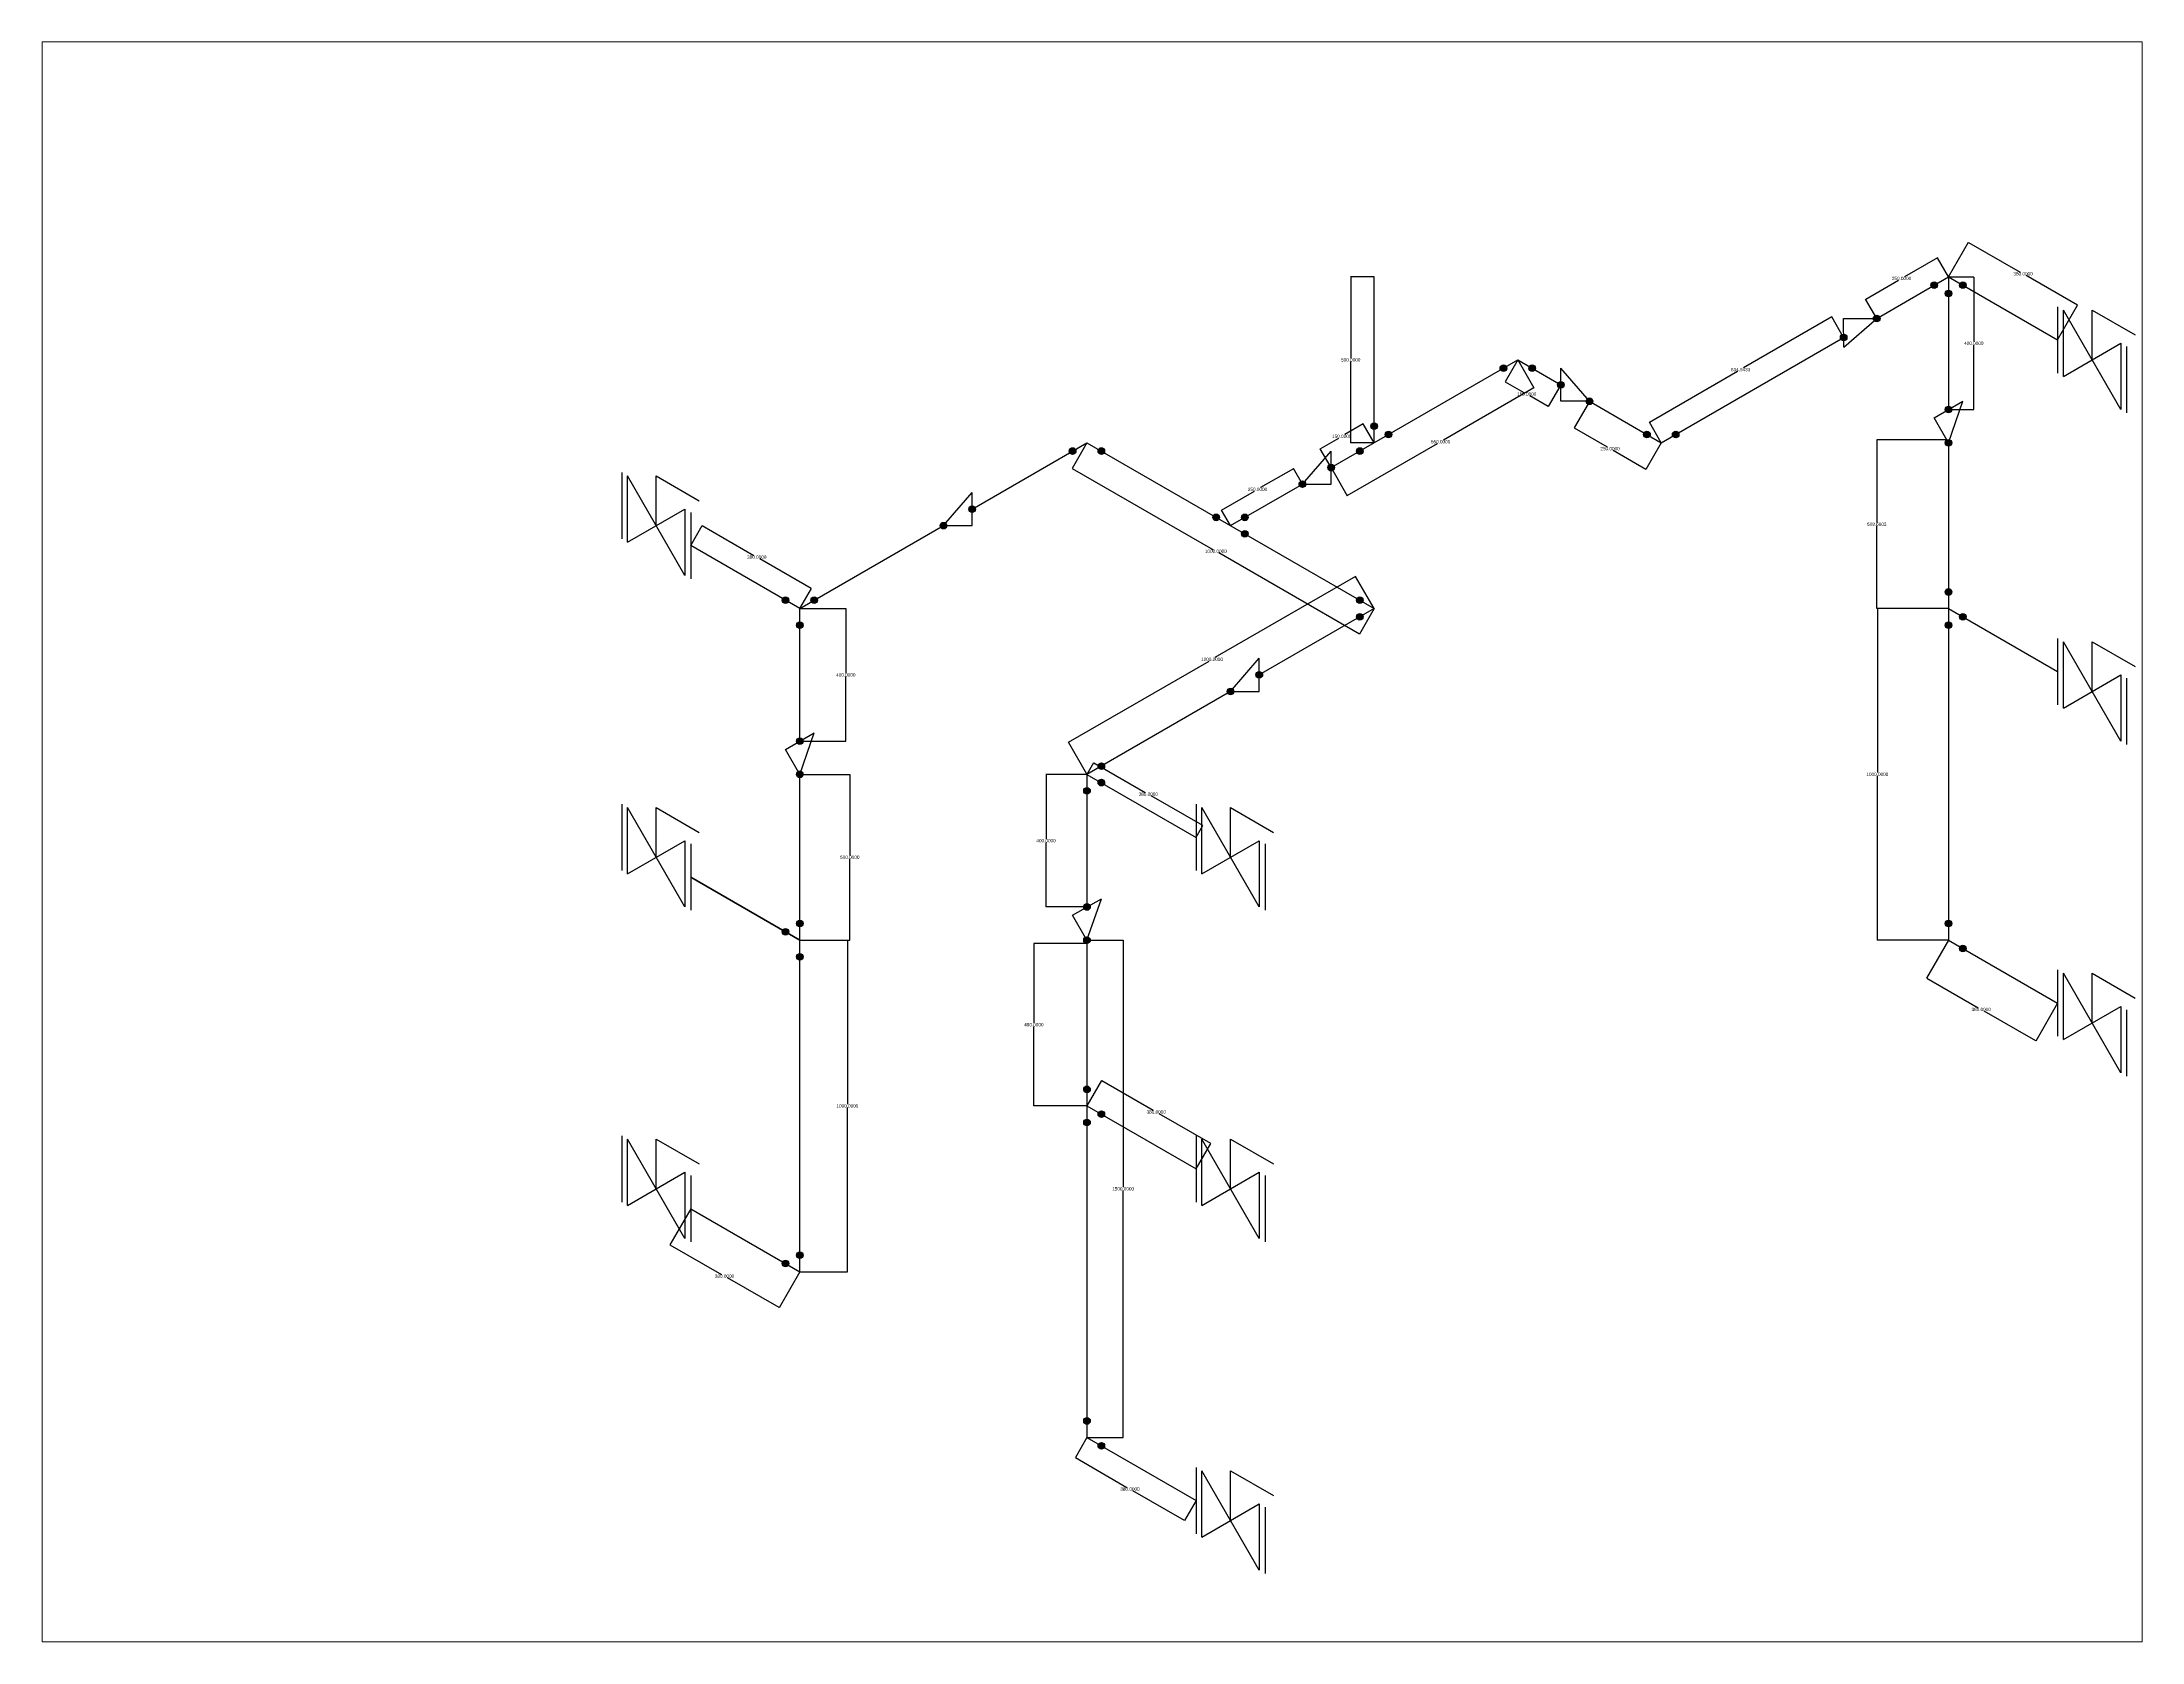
# Paper-space layout 'Layout1' of a CAD drawing. Header units: millimetres. Extents: x 1.05 to 9.45, y 0.8 to 7.2.
# The model-space entities are those that its viewports show. They can reach past a viewport. Long polylines and large blocks are cut down to what shows.
import ezdxf

# ---------------------------------------------------------------- set-up
doc = ezdxf.new("R2010")
doc.units = ezdxf.units.MM
doc.header["$MEASUREMENT"] = 0
doc.styles.get("Standard").update_dxf_attribs({"font": 'arial.ttf'})
doc.dimstyles.get("Standard").update_dxf_attribs({"dimtxt": 10, "dimasz": 0.18, "dimexe": 0.18, "dimexo": 0.0625, "dimgap": 0.09, "dimtad": 0, "dimtih": 1, "dimtoh": 1, "dimdec": 4, "dimzin": 0, "dimdsep": 46, "dimtxsty": 'Standard', "dimcen": 0.09, "dimadec": 0, "dimazin": 0, "dimtfac": 1, "dimtdec": 4, "dimtofl": 0, "dimtmove": 0, "dimatfit": 3, "dimfxl": 1, "dimtolj": 1, "dimtzin": 0, "dimarcsym": 0})

# ---------------------------------------------------------------- blocks, each defined once
blk = doc.blocks.new('*D1')
at = {"color": 0, "lineweight": -2, "transparency": 16777216}
for p, q in [((4330.1, 499.9), (4264.2, 385.8)), ((4264.4, 385.8), (4419.8, 296.1)), ((4593.2, 196), (4437.8, 285.7)), ((4659.2, 309.9), (4593.3, 195.8))]:
    blk.add_line(p, q, dxfattribs=at)
at = {"color": 0, "transparency": 16777216}
for points in [[(4264.4, 385.8), (4264.4, 385.8), (4264.3, 385.9)], [(4593.2, 196), (4593.2, 196), (4593.3, 195.9)]]:
    blk.add_solid(points, dxfattribs=at)
at = {"layer": 'Defpoints', "color": 0, "transparency": 16777216}
for p in [(4330.1, 500), (4264.3, 385.9), (4659.2, 310)]:
    blk.add_point(p, dxfattribs=at)
at = {"color": 0, "transparency": 16777216, "insert": (4428.8, 290.9), "char_height": 10, "attachment_point": 5}
blk.add_mtext('\\A1;380.0000', dxfattribs=at)
blk = doc.blocks.new('*D2')
at = {"color": 0, "lineweight": -2, "transparency": 16777216}
for p, q in [((4330.1, 1500), (4115.4, 1500)), ((4115.6, 1499.8), (4115.6, 1005.2)), ((4115.6, 500.2), (4115.6, 994.8)), ((4330.1, 500), (4115.4, 500))]:
    blk.add_line(p, q, dxfattribs=at)
at = {"color": 0, "transparency": 16777216}
for points in [[(4115.6, 1499.8), (4115.6, 1499.8), (4115.6, 1500)], [(4115.6, 500.2), (4115.6, 500.2), (4115.6, 500)]]:
    blk.add_solid(points, dxfattribs=at)
at = {"layer": 'Defpoints', "color": 0, "transparency": 16777216}
for p in [(4115.6, 1500), (4330.1, 1500), (4330.1, 500)]:
    blk.add_point(p, dxfattribs=at)
at = {"color": 0, "transparency": 16777216, "insert": (4115.6, 1000), "char_height": 10, "attachment_point": 5}
blk.add_mtext('\\A1;1000.0000', dxfattribs=at)
blk = doc.blocks.new('*D3')
at = {"color": 0, "lineweight": -2, "transparency": 16777216}
for p, q in [((4325.1, 2008.7), (4113.7, 2008.7)), ((4113.9, 2008.5), (4113.9, 1759.5)), ((4113.9, 1500.2), (4113.9, 1749.1)), ((4330.1, 1500), (4113.7, 1500))]:
    blk.add_line(p, q, dxfattribs=at)
at = {"color": 0, "transparency": 16777216}
for points in [[(4113.9, 2008.5), (4113.9, 2008.5), (4113.9, 2008.7)], [(4113.9, 1500.2), (4113.9, 1500.2), (4113.9, 1500)]]:
    blk.add_solid(points, dxfattribs=at)
at = {"layer": 'Defpoints', "color": 0, "transparency": 16777216}
for p in [(4113.9, 2008.7), (4325.1, 2008.7), (4330.1, 1500)]:
    blk.add_point(p, dxfattribs=at)
at = {"color": 0, "transparency": 16777216, "insert": (4113.9, 1754.3), "char_height": 10, "attachment_point": 5}
blk.add_mtext('\\A1;508.6603', dxfattribs=at)
blk = doc.blocks.new('*D4')
at = {"color": 0, "lineweight": -2, "transparency": 16777216}
for p, q in [((4330.2, 2500), (4406.6, 2500)), ((4406.4, 2499.8), (4406.4, 2305.2)), ((4406.4, 2100.2), (4406.4, 2294.8)), ((4330.2, 2100), (4406.6, 2100))]:
    blk.add_line(p, q, dxfattribs=at)
at = {"color": 0, "transparency": 16777216}
for points in [[(4406.4, 2499.8), (4406.4, 2499.8), (4406.4, 2500)], [(4406.4, 2100.2), (4406.4, 2100.2), (4406.4, 2100)]]:
    blk.add_solid(points, dxfattribs=at)
at = {"layer": 'Defpoints', "color": 0, "transparency": 16777216}
for p in [(4330.1, 2500), (4406.4, 2500), (4330.1, 2100)]:
    blk.add_point(p, dxfattribs=at)
at = {"color": 0, "transparency": 16777216, "insert": (4406.4, 2300), "char_height": 10, "attachment_point": 5}
blk.add_mtext('\\A1;400.0000', dxfattribs=at)
blk = doc.blocks.new('*D5')
at = {"color": 0, "lineweight": -2, "transparency": 16777216}
for p, q in [((4330.2, 2500.1), (4390.5, 2604.6)), ((4390.6, 2604.4), (4546, 2514.7)), ((4719.4, 2414.6), (4564, 2504.3)), ((4659.2, 2310.1), (4719.6, 2414.6))]:
    blk.add_line(p, q, dxfattribs=at)
at = {"color": 0, "transparency": 16777216}
for points in [[(4390.6, 2604.4), (4390.6, 2604.3), (4390.4, 2604.5)], [(4719.4, 2414.6), (4719.4, 2414.5), (4719.5, 2414.5)]]:
    blk.add_solid(points, dxfattribs=at)
at = {"layer": 'Defpoints', "color": 0, "transparency": 16777216}
for p in [(4330.1, 2500), (4719.5, 2414.5), (4659.2, 2310)]:
    blk.add_point(p, dxfattribs=at)
at = {"color": 0, "transparency": 16777216, "insert": (4555, 2509.5), "char_height": 10, "attachment_point": 5}
blk.add_mtext('\\A1;380.0000', dxfattribs=at)
blk = doc.blocks.new('*D6')
at = {"color": 0, "lineweight": -2, "transparency": 16777216}
for p, q in [((4296.5, 2557.8), (4197.5, 2500.6)), ((4330.1, 2500.1), (4296.6, 2558)), ((4080.4, 2433), (4179.5, 2490.2)), ((4113.6, 2375.1), (4080.1, 2433))]:
    blk.add_line(p, q, dxfattribs=at)
at = {"color": 0, "transparency": 16777216}
for points in [[(4296.5, 2557.8), (4296.6, 2557.8), (4296.7, 2557.9)], [(4080.3, 2433), (4080.4, 2433), (4080.2, 2432.9)]]:
    blk.add_solid(points, dxfattribs=at)
at = {"layer": 'Defpoints', "color": 0, "transparency": 16777216}
for p in [(4296.7, 2557.9), (4330.1, 2500), (4113.6, 2375)]:
    blk.add_point(p, dxfattribs=at)
at = {"color": 0, "transparency": 16777216, "insert": (4188.5, 2495.4), "char_height": 10, "attachment_point": 5}
blk.add_mtext('\\A1;250.0000', dxfattribs=at)
blk = doc.blocks.new('*D7')
at = {"color": 0, "lineweight": -2, "transparency": 16777216}
for p, q in [((3978.1, 2379.3), (3712.3, 2225.8)), ((4013.9, 2317.5), (3978.2, 2379.5)), ((3428.5, 2062), (3694.3, 2215.4)), ((3464.1, 2000.1), (3428.3, 2062.1))]:
    blk.add_line(p, q, dxfattribs=at)
at = {"color": 0, "transparency": 16777216}
for points in [[(3978.1, 2379.3), (3978.1, 2379.3), (3978.2, 2379.4)], [(3428.5, 2062), (3428.5, 2062), (3428.4, 2061.9)]]:
    blk.add_solid(points, dxfattribs=at)
at = {"layer": 'Defpoints', "color": 0, "transparency": 16777216}
for p in [(3978.2, 2379.4), (4014, 2317.5), (3464.1, 2000)]:
    blk.add_point(p, dxfattribs=at)
at = {"color": 0, "transparency": 16777216, "insert": (3703.3, 2220.6), "char_height": 10, "attachment_point": 5}
blk.add_mtext('\\A1;634.9433', dxfattribs=at)
blk = doc.blocks.new('*D8')
at = {"color": 0, "lineweight": -2, "transparency": 16777216}
for p, q in [((3247.6, 2124.9), (3201.1, 2044.5)), ((3201.4, 2044.6), (3300.5, 1987.3)), ((3417.6, 1919.7), (3318.5, 1977)), ((3464.1, 1999.9), (3417.6, 1919.5))]:
    blk.add_line(p, q, dxfattribs=at)
at = {"color": 0, "transparency": 16777216}
for points in [[(3201.4, 2044.6), (3201.3, 2044.5), (3201.2, 2044.6)], [(3417.6, 1919.8), (3417.5, 1919.7), (3417.7, 1919.6)]]:
    blk.add_solid(points, dxfattribs=at)
at = {"layer": 'Defpoints', "color": 0, "transparency": 16777216}
for p in [(3247.6, 2125), (3464.1, 2000), (3417.7, 1919.6)]:
    blk.add_point(p, dxfattribs=at)
at = {"color": 0, "transparency": 16777216, "insert": (3309.5, 1982.1), "char_height": 10, "attachment_point": 5}
blk.add_mtext('\\A1;250.0000', dxfattribs=at)
blk = doc.blocks.new('*D9')
at = {"color": 0, "lineweight": -2, "transparency": 16777216}
for p, q in [((3031.1, 2249.9), (2993.1, 2184.2)), ((2993.3, 2184.2), (3049.1, 2152)), ((3161, 2174.9), (3123, 2109.2)), ((3122.9, 2109.4), (3067.1, 2141.6))]:
    blk.add_line(p, q, dxfattribs=at)
at = {"color": 0, "transparency": 16777216}
for points in [[(2993.3, 2184.3), (2993.3, 2184.2), (2993.2, 2184.3)], [(3122.9, 2109.4), (3122.9, 2109.4), (3123.1, 2109.3)]]:
    blk.add_solid(points, dxfattribs=at)
at = {"layer": 'Defpoints', "color": 0, "transparency": 16777216}
for p in [(3031.1, 2250), (3161, 2175), (3123.1, 2109.3)]:
    blk.add_point(p, dxfattribs=at)
at = {"color": 0, "transparency": 16777216, "insert": (3058.1, 2146.8), "char_height": 10, "attachment_point": 5}
blk.add_mtext('\\A1;150.0000', dxfattribs=at)
blk = doc.blocks.new('*D10')
at = {"color": 0, "lineweight": -2, "transparency": 16777216}
for p, q in [((3031.1, 2249.9), (3079.9, 2165.4)), ((3079.7, 2165.5), (2807.4, 2008.2)), ((2517.1, 1840.6), (2789.4, 1997.8)), ((2468.2, 1924.9), (2517, 1840.4))]:
    blk.add_line(p, q, dxfattribs=at)
at = {"color": 0, "transparency": 16777216}
for points in [[(3079.7, 2165.5), (3079.7, 2165.4), (3079.8, 2165.5)], [(2517.1, 1840.7), (2517.1, 1840.6), (2516.9, 1840.5)]]:
    blk.add_solid(points, dxfattribs=at)
at = {"layer": 'Defpoints', "color": 0, "transparency": 16777216}
for p in [(3031.1, 2250), (3079.8, 2165.5), (2468.2, 1925)]:
    blk.add_point(p, dxfattribs=at)
at = {"color": 0, "transparency": 16777216, "insert": (2798.4, 2003), "char_height": 10, "attachment_point": 5}
blk.add_mtext('\\A1;650.0000', dxfattribs=at)
blk = doc.blocks.new('*D11')
at = {"color": 0, "lineweight": -2, "transparency": 16777216}
for p, q in [((2598, 2500), (2527.2, 2500)), ((2527.4, 2499.8), (2527.4, 2255.2)), ((2527.4, 2000.2), (2527.4, 2244.8)), ((2598, 2000), (2527.2, 2000))]:
    blk.add_line(p, q, dxfattribs=at)
at = {"color": 0, "transparency": 16777216}
for points in [[(2527.4, 2499.8), (2527.4, 2499.8), (2527.4, 2500)], [(2527.4, 2000.2), (2527.4, 2000.2), (2527.4, 2000)]]:
    blk.add_solid(points, dxfattribs=at)
at = {"layer": 'Defpoints', "color": 0, "transparency": 16777216}
for p in [(2527.4, 2500), (2598.1, 2500), (2598.1, 2000)]:
    blk.add_point(p, dxfattribs=at)
at = {"color": 0, "transparency": 16777216, "insert": (2527.4, 2250), "char_height": 10, "attachment_point": 5}
blk.add_mtext('\\A1;500.0000', dxfattribs=at)
blk = doc.blocks.new('*D12')
at = {"color": 0, "lineweight": -2, "transparency": 16777216}
for p, q in [((2565.1, 2056.8), (2509.3, 2024.6)), ((2598, 2000.1), (2565.1, 2057.1)), ((2468.1, 1925.1), (2435.2, 1982.1)), ((2435.5, 1982), (2491.3, 2014.2))]:
    blk.add_line(p, q, dxfattribs=at)
at = {"color": 0, "transparency": 16777216}
for points in [[(2565.1, 2056.8), (2565.1, 2056.8), (2565.2, 2056.9)], [(2435.5, 1982), (2435.5, 1982), (2435.3, 1981.9)]]:
    blk.add_solid(points, dxfattribs=at)
at = {"layer": 'Defpoints', "color": 0, "transparency": 16777216}
for p in [(2435.3, 1981.9), (2598.1, 2000), (2468.2, 1925)]:
    blk.add_point(p, dxfattribs=at)
at = {"color": 0, "transparency": 16777216, "insert": (2500.3, 2019.4), "char_height": 10, "attachment_point": 5}
blk.add_mtext('\\A1;150.0000', dxfattribs=at)
blk = doc.blocks.new('*D13')
at = {"color": 0, "lineweight": -2, "transparency": 16777216}
for p, q in [((2354.4, 1921.8), (2255.3, 1864.6)), ((2381.5, 1875.1), (2354.4, 1922)), ((2138.2, 1797), (2237.3, 1854.2)), ((2165, 1750.1), (2137.9, 1797))]:
    blk.add_line(p, q, dxfattribs=at)
at = {"color": 0, "transparency": 16777216}
for points in [[(2354.3, 1921.8), (2354.4, 1921.8), (2354.5, 1921.9)], [(2138.1, 1797), (2138.2, 1796.9), (2138, 1796.9)]]:
    blk.add_solid(points, dxfattribs=at)
at = {"layer": 'Defpoints', "color": 0, "transparency": 16777216}
for p in [(2354.5, 1921.9), (2381.6, 1875), (2165.1, 1750)]:
    blk.add_point(p, dxfattribs=at)
at = {"color": 0, "transparency": 16777216, "insert": (2246.3, 1859.4), "char_height": 10, "attachment_point": 5}
blk.add_mtext('\\A1;250.0000', dxfattribs=at)
blk = doc.blocks.new('*D14')
at = {"color": 0, "lineweight": -2, "transparency": 16777216}
for p, q in [((1732, 1999.9), (1687.4, 1922.7)), ((1687.7, 1922.7), (2111.5, 1678)), ((2553.4, 1422.9), (2129.5, 1667.6)), ((2598, 1499.9), (2553.4, 1422.7))]:
    blk.add_line(p, q, dxfattribs=at)
at = {"color": 0, "transparency": 16777216}
for points in [[(1687.7, 1922.8), (1687.6, 1922.7), (1687.5, 1922.8)], [(2553.4, 1422.9), (2553.4, 1422.9), (2553.5, 1422.8)]]:
    blk.add_solid(points, dxfattribs=at)
at = {"layer": 'Defpoints', "color": 0, "transparency": 16777216}
for p in [(1732.1, 2000), (1687.5, 1922.8), (2598.1, 1500)]:
    blk.add_point(p, dxfattribs=at)
at = {"color": 0, "transparency": 16777216, "insert": (2120.5, 1672.8), "char_height": 10, "attachment_point": 5}
blk.add_mtext('\\A1;1000.0000', dxfattribs=at)
blk = doc.blocks.new('*D15')
at = {"color": 0, "lineweight": -2, "transparency": 16777216}
for p, q in [((2542, 1596.8), (2118.1, 1352.1)), ((2598, 1500.1), (2542, 1597.1)), ((1676.2, 1097), (2100.1, 1341.7)), ((1732, 1000.1), (1676, 1097.1))]:
    blk.add_line(p, q, dxfattribs=at)
at = {"color": 0, "transparency": 16777216}
for points in [[(2541.9, 1596.9), (2542, 1596.8), (2542.1, 1596.9)], [(1676.2, 1097), (1676.3, 1097), (1676.1, 1096.9)]]:
    blk.add_solid(points, dxfattribs=at)
at = {"layer": 'Defpoints', "color": 0, "transparency": 16777216}
for p in [(2598.1, 1500), (1676.1, 1096.9), (1732.1, 1000)]:
    blk.add_point(p, dxfattribs=at)
at = {"color": 0, "transparency": 16777216, "insert": (2109.1, 1346.9), "char_height": 10, "attachment_point": 5}
blk.add_mtext('\\A1;1000.0000', dxfattribs=at)
blk = doc.blocks.new('*D16')
at = {"color": 0, "lineweight": -2, "transparency": 16777216}
for p, q in [((1732.1, 1000.1), (1752.5, 1035.4)), ((1752.6, 1035.2), (1907.9, 945.4)), ((2081.3, 845.3), (1926, 935)), ((2061.2, 810.1), (2081.6, 845.4))]:
    blk.add_line(p, q, dxfattribs=at)
at = {"color": 0, "transparency": 16777216}
for points in [[(1752.6, 1035.2), (1752.5, 1035.1), (1752.4, 1035.2)], [(2081.4, 845.4), (2081.3, 845.3), (2081.5, 845.2)]]:
    blk.add_solid(points, dxfattribs=at)
at = {"layer": 'Defpoints', "color": 0, "transparency": 16777216}
for p in [(1732.1, 1000), (2081.5, 845.2), (2061.1, 810)]:
    blk.add_point(p, dxfattribs=at)
at = {"color": 0, "transparency": 16777216, "insert": (1916.9, 940.2), "char_height": 10, "attachment_point": 5}
blk.add_mtext('\\A1;380.0000', dxfattribs=at)
blk = doc.blocks.new('*D17')
at = {"color": 0, "lineweight": -2, "transparency": 16777216}
for p, q in [((1732, 1000), (1608.4, 1000)), ((1608.6, 999.8), (1608.6, 805.2)), ((1608.6, 600.2), (1608.6, 794.8)), ((1732, 600), (1608.4, 600))]:
    blk.add_line(p, q, dxfattribs=at)
at = {"color": 0, "transparency": 16777216}
for points in [[(1608.6, 999.8), (1608.6, 999.8), (1608.6, 1000)], [(1608.6, 600.2), (1608.6, 600.2), (1608.6, 600)]]:
    blk.add_solid(points, dxfattribs=at)
at = {"layer": 'Defpoints', "color": 0, "transparency": 16777216}
for p in [(1732.1, 1000), (1608.6, 600), (1732.1, 600)]:
    blk.add_point(p, dxfattribs=at)
at = {"color": 0, "transparency": 16777216, "insert": (1608.6, 800), "char_height": 10, "attachment_point": 5}
blk.add_mtext('\\A1;400.0000', dxfattribs=at)
blk = doc.blocks.new('*D18')
at = {"color": 0, "lineweight": -2, "transparency": 16777216}
for p, q in [((1732, 490), (1571.6, 490)), ((1571.8, 489.8), (1571.8, 250.2)), ((1571.8, 0.2), (1571.8, 239.8)), ((1732, 0), (1571.6, 0))]:
    blk.add_line(p, q, dxfattribs=at)
at = {"color": 0, "transparency": 16777216}
for points in [[(1571.7, 489.8), (1571.8, 489.8), (1571.8, 490)], [(1571.7, 0.2), (1571.8, 0.2), (1571.8, 0)]]:
    blk.add_solid(points, dxfattribs=at)
at = {"layer": 'Defpoints', "color": 0, "transparency": 16777216}
for p in [(1732.1, 490), (1732.1, 0), (1571.8, 0)]:
    blk.add_point(p, dxfattribs=at)
at = {"color": 0, "transparency": 16777216, "insert": (1571.8, 245), "char_height": 10, "attachment_point": 5}
blk.add_mtext('\\A1;490.0000', dxfattribs=at)
blk = doc.blocks.new('*D19')
at = {"color": 0, "lineweight": -2, "transparency": 16777216}
for p, q in [((1732.1, 0.1), (1776.5, 77)), ((1776.5, 76.7), (1931.9, -13)), ((2105.3, -113.1), (1949.9, -23.4)), ((2061.2, -189.9), (2105.6, -113))]:
    blk.add_line(p, q, dxfattribs=at)
at = {"color": 0, "transparency": 16777216}
for points in [[(1776.6, 76.7), (1776.5, 76.7), (1776.4, 76.8)], [(2105.3, -113.1), (2105.3, -113.1), (2105.5, -113.2)]]:
    blk.add_solid(points, dxfattribs=at)
at = {"layer": 'Defpoints', "color": 0, "transparency": 16777216}
for p in [(1732.1, 0), (2105.5, -113.2), (2061.1, -190)]:
    blk.add_point(p, dxfattribs=at)
at = {"color": 0, "transparency": 16777216, "insert": (1940.9, -18.2), "char_height": 10, "attachment_point": 5}
blk.add_mtext('\\A1;380.0000', dxfattribs=at)
blk = doc.blocks.new('*D20')
at = {"color": 0, "lineweight": -2, "transparency": 16777216}
for p, q in [((1732.1, 500), (1841.2, 500)), ((1841, 499.8), (1841, -244.8)), ((1841, -999.8), (1841, -255.2)), ((1732.1, -1000), (1841.2, -1000))]:
    blk.add_line(p, q, dxfattribs=at)
at = {"color": 0, "transparency": 16777216}
for points in [[(1840.9, 499.8), (1841, 499.8), (1841, 500)], [(1840.9, -999.8), (1841, -999.8), (1841, -1000)]]:
    blk.add_solid(points, dxfattribs=at)
at = {"layer": 'Defpoints', "color": 0, "transparency": 16777216}
for p in [(1732.1, 500), (1732.1, -1000), (1841, -1000)]:
    blk.add_point(p, dxfattribs=at)
at = {"color": 0, "transparency": 16777216, "insert": (1841, -250), "char_height": 10, "attachment_point": 5}
blk.add_mtext('\\A1;1500.0000', dxfattribs=at)
blk = doc.blocks.new('*D21')
at = {"color": 0, "lineweight": -2, "transparency": 16777216}
for p, q in [((1732, -1000.1), (1697.1, -1060.5)), ((1697.3, -1060.5), (1852.7, -1150.2)), ((2026.1, -1250.3), (1870.7, -1160.6)), ((2061.1, -1190.1), (2026.2, -1250.5))]:
    blk.add_line(p, q, dxfattribs=at)
at = {"color": 0, "transparency": 16777216}
for points in [[(1697.4, -1060.4), (1697.3, -1060.5), (1697.2, -1060.4)], [(2026.1, -1250.3), (2026.1, -1250.3), (2026.3, -1250.4)]]:
    blk.add_solid(points, dxfattribs=at)
at = {"layer": 'Defpoints', "color": 0, "transparency": 16777216}
for p in [(1732.1, -1000), (2061.1, -1190), (2026.3, -1250.4)]:
    blk.add_point(p, dxfattribs=at)
at = {"color": 0, "transparency": 16777216, "insert": (1861.7, -1155.4), "char_height": 10, "attachment_point": 5}
blk.add_mtext('\\A1;380.0000', dxfattribs=at)
blk = doc.blocks.new('*D22')
at = {"color": 0, "lineweight": -2, "transparency": 16777216}
for p, q in [((536.9, -310.1), (474.3, -418.5)), ((474.5, -418.5), (629.9, -508.2)), ((866, -500.1), (803.4, -608.5)), ((803.3, -608.3), (647.9, -518.6))]:
    blk.add_line(p, q, dxfattribs=at)
at = {"color": 0, "transparency": 16777216}
for points in [[(474.5, -418.5), (474.5, -418.5), (474.4, -418.4)], [(803.3, -608.3), (803.3, -608.3), (803.4, -608.4)]]:
    blk.add_solid(points, dxfattribs=at)
at = {"layer": 'Defpoints', "color": 0, "transparency": 16777216}
for p in [(536.9, -310), (866, -500), (803.4, -608.4)]:
    blk.add_point(p, dxfattribs=at)
at = {"color": 0, "transparency": 16777216, "insert": (638.9, -513.4), "char_height": 10, "attachment_point": 5}
blk.add_mtext('\\A1;380.0000', dxfattribs=at)
blk = doc.blocks.new('*D23')
at = {"color": 0, "lineweight": -2, "transparency": 16777216}
for p, q in [((866.1, 500), (1009.6, 500)), ((1009.5, 499.8), (1009.5, 5.2)), ((1009.5, -499.8), (1009.5, -5.2)), ((866.1, -500), (1009.6, -500))]:
    blk.add_line(p, q, dxfattribs=at)
at = {"color": 0, "transparency": 16777216}
for points in [[(1009.4, 499.8), (1009.5, 499.8), (1009.5, 500)], [(1009.4, -499.8), (1009.5, -499.8), (1009.5, -500)]]:
    blk.add_solid(points, dxfattribs=at)
at = {"layer": 'Defpoints', "color": 0, "transparency": 16777216}
for p in [(866, 500), (1009.5, 500), (866, -500)]:
    blk.add_point(p, dxfattribs=at)
at = {"color": 0, "transparency": 16777216, "insert": (1009.5, 0), "char_height": 10, "attachment_point": 5}
blk.add_mtext('\\A1;1000.0000', dxfattribs=at)
blk = doc.blocks.new('*D24')
at = {"color": 0, "lineweight": -2, "transparency": 16777216}
for p, q in [((537, 1690.1), (571.7, 1750.3)), ((571.8, 1750), (727.2, 1660.3)), ((900.6, 1560.2), (745.2, 1649.9)), ((866.1, 1500.1), (900.8, 1560.3))]:
    blk.add_line(p, q, dxfattribs=at)
at = {"color": 0, "transparency": 16777216}
for points in [[(571.8, 1750.1), (571.8, 1750), (571.6, 1750.1)], [(900.6, 1560.2), (900.6, 1560.2), (900.7, 1560.1)]]:
    blk.add_solid(points, dxfattribs=at)
at = {"layer": 'Defpoints', "color": 0, "transparency": 16777216}
for p in [(571.6, 1750.1), (536.9, 1690), (866, 1500)]:
    blk.add_point(p, dxfattribs=at)
at = {"color": 0, "transparency": 16777216, "insert": (736.2, 1655.1), "char_height": 10, "attachment_point": 5}
blk.add_mtext('\\A1;380.0000', dxfattribs=at)
blk = doc.blocks.new('*D25')
at = {"color": 0, "lineweight": -2, "transparency": 16777216}
for p, q in [((866.1, 1000), (1017, 1000)), ((1016.8, 999.8), (1016.8, 755.2)), ((1016.8, 500.2), (1016.8, 744.8)), ((866.1, 500), (1017, 500))]:
    blk.add_line(p, q, dxfattribs=at)
at = {"color": 0, "transparency": 16777216}
for points in [[(1016.8, 999.8), (1016.9, 999.8), (1016.8, 1000)], [(1016.8, 500.2), (1016.9, 500.2), (1016.8, 500)]]:
    blk.add_solid(points, dxfattribs=at)
at = {"layer": 'Defpoints', "color": 0, "transparency": 16777216}
for p in [(866, 1000), (1016.8, 1000), (866, 500)]:
    blk.add_point(p, dxfattribs=at)
at = {"color": 0, "transparency": 16777216, "insert": (1016.8, 750), "char_height": 10, "attachment_point": 5}
blk.add_mtext('\\A1;500.0000', dxfattribs=at)
blk = doc.blocks.new('*D26')
at = {"color": 0, "lineweight": -2, "transparency": 16777216}
for p, q in [((866.1, 1500), (1004.9, 1500)), ((1004.7, 1499.8), (1004.7, 1305.2)), ((1004.7, 1100.2), (1004.7, 1294.8)), ((866.1, 1100), (1004.9, 1100))]:
    blk.add_line(p, q, dxfattribs=at)
at = {"color": 0, "transparency": 16777216}
for points in [[(1004.7, 1499.8), (1004.8, 1499.8), (1004.7, 1500)], [(1004.7, 1100.2), (1004.8, 1100.2), (1004.7, 1100)]]:
    blk.add_solid(points, dxfattribs=at)
at = {"layer": 'Defpoints', "color": 0, "transparency": 16777216}
for p in [(866, 1500), (1004.7, 1500), (866, 1100)]:
    blk.add_point(p, dxfattribs=at)
at = {"color": 0, "transparency": 16777216, "insert": (1004.7, 1300), "char_height": 10, "attachment_point": 5}
blk.add_mtext('\\A1;400.0000', dxfattribs=at)

msp = doc.modelspace()

# ---------------------------------------------------------------- hatches: boundary and pattern name
h = msp.add_hatch(color=4)
h.dxf.hatch_style = 1
h.paths.add_polyline_path([(4296.82575, 2475, 1), (4276.82575, 2475, 1)])
h = msp.add_hatch(color=4)
h.dxf.hatch_style = 1
h.paths.add_polyline_path([(4383.42829, 2475, 1), (4363.42829, 2475, 1)])
h = msp.add_hatch(color=4)
h.dxf.hatch_style = 1
h.paths.add_polyline_path([(4340.12702, 2450, 1), (4320.12702, 2450, 1)])
h = msp.add_hatch(color=1)
h.dxf.hatch_style = 1
h.paths.add_polyline_path([(4103.62067, 2375, 1), (4123.62067, 2375, 1)])
h = msp.add_hatch(color=1)
h.dxf.hatch_style = 1
h.paths.add_polyline_path([(4003.97864, 2317.47165, 1), (4023.97864, 2317.47165, 1)])
h = msp.add_hatch(color=4)
h.dxf.hatch_style = 1
h.paths.add_polyline_path([(2997.78764, 2225, 1), (2977.78764, 2225, 1)])
h = msp.add_hatch(color=4)
h.dxf.hatch_style = 1
h.paths.add_polyline_path([(3084.39018, 2225, 1), (3064.39018, 2225, 1)])
h = msp.add_hatch(color=1)
h.dxf.hatch_style = 1
h.paths.add_polyline_path([(3150.99272, 2175, 1), (3170.99272, 2175, 1)])
h = msp.add_hatch(color=1)
h.dxf.hatch_style = 1
h.paths.add_polyline_path([(3237.59526, 2125, 1), (3257.59526, 2125, 1)])
h = msp.add_hatch(color=1)
h.dxf.hatch_style = 1
h.paths.add_polyline_path([(4320.12702, 2100, 1), (4340.12702, 2100, 1)])
h = msp.add_hatch(color=4)
h.dxf.hatch_style = 1
h.paths.add_polyline_path([(2608.07621, 2050, 1), (2588.07621, 2050, 1)])
h = msp.add_hatch(color=4)
h.dxf.hatch_style = 1
h.paths.add_polyline_path([(2651.37748, 2025, 1), (2631.37748, 2025, 1)])
h = msp.add_hatch(color=4)
h.dxf.hatch_style = 1
h.paths.add_polyline_path([(3430.80034, 2025, 1), (3410.80034, 2025, 1)])
h = msp.add_hatch(color=4)
h.dxf.hatch_style = 1
h.paths.add_polyline_path([(3517.40289, 2025, 1), (3497.40289, 2025, 1)])
h = msp.add_hatch(color=4)
h.dxf.hatch_style = 1
h.paths.add_polyline_path([(1698.74954, 1975, 1), (1678.74954, 1975, 1)])
h = msp.add_hatch(color=4)
h.dxf.hatch_style = 1
h.paths.add_polyline_path([(1785.35208, 1975, 1), (1765.35208, 1975, 1)])
h = msp.add_hatch(color=4)
h.dxf.hatch_style = 1
h.paths.add_polyline_path([(2564.77494, 1975, 1), (2544.77494, 1975, 1)])
h = msp.add_hatch(color=1)
h.dxf.hatch_style = 1
h.paths.add_polyline_path([(4320.12702, 2000, 1), (4340.12702, 2000, 1)])
h = msp.add_hatch(color=1)
h.dxf.hatch_style = 1
h.paths.add_polyline_path([(2458.1724, 1925, 1), (2478.1724, 1925, 1)])
h = msp.add_hatch(color=1)
h.dxf.hatch_style = 1
h.paths.add_polyline_path([(2371.56986, 1875, 1), (2391.56986, 1875, 1)])
h = msp.add_hatch(color=1)
h.dxf.hatch_style = 1
h.paths.add_polyline_path([(1375.64065, 1800, 1), (1395.64065, 1800, 1)])
h = msp.add_hatch(color=4)
h.dxf.hatch_style = 1
h.paths.add_polyline_path([(2131.76224, 1775, 1), (2111.76224, 1775, 1)])
h = msp.add_hatch(color=4)
h.dxf.hatch_style = 1
h.paths.add_polyline_path([(2218.36478, 1775, 1), (2198.36478, 1775, 1)])
h = msp.add_hatch(color=1)
h.dxf.hatch_style = 1
h.paths.add_polyline_path([(1289.03811, 1750, 1), (1309.03811, 1750, 1)])
h = msp.add_hatch(color=4)
h.dxf.hatch_style = 1
h.paths.add_polyline_path([(2218.36478, 1725, 1), (2198.36478, 1725, 1)])
h = msp.add_hatch(color=4)
h.dxf.hatch_style = 1
h.paths.add_polyline_path([(832.72413, 1525, 1), (812.72413, 1525, 1)])
h = msp.add_hatch(color=4)
h.dxf.hatch_style = 1
h.paths.add_polyline_path([(919.32667, 1525, 1), (899.32667, 1525, 1)])
h = msp.add_hatch(color=4)
h.dxf.hatch_style = 1
h.paths.add_polyline_path([(2564.77494, 1525, 1), (2544.77494, 1525, 1)])
h = msp.add_hatch(color=4)
h.dxf.hatch_style = 1
h.paths.add_polyline_path([(4340.12702, 1550, 1), (4320.12702, 1550, 1)])
h = msp.add_hatch(color=4)
h.dxf.hatch_style = 1
h.paths.add_polyline_path([(876.0254, 1450, 1), (856.0254, 1450, 1)])
h = msp.add_hatch(color=4)
h.dxf.hatch_style = 1
h.paths.add_polyline_path([(2564.77494, 1475, 1), (2544.77494, 1475, 1)])
h = msp.add_hatch(color=4)
h.dxf.hatch_style = 1
h.paths.add_polyline_path([(4340.12702, 1450, 1), (4320.12702, 1450, 1)])
h = msp.add_hatch(color=4)
h.dxf.hatch_style = 1
h.paths.add_polyline_path([(4383.42829, 1475, 1), (4363.42829, 1475, 1)])
h = msp.add_hatch(color=1)
h.dxf.hatch_style = 1
h.paths.add_polyline_path([(2241.66605, 1300, 1), (2261.66605, 1300, 1)])
h = msp.add_hatch(color=1)
h.dxf.hatch_style = 1
h.paths.add_polyline_path([(2155.06351, 1250, 1), (2175.06351, 1250, 1)])
h = msp.add_hatch(color=1)
h.dxf.hatch_style = 1
h.paths.add_polyline_path([(856.0254, 1100, 1), (876.0254, 1100, 1)])
h = msp.add_hatch(color=4)
h.dxf.hatch_style = 1
h.paths.add_polyline_path([(1785.35208, 1025, 1), (1765.35208, 1025, 1)])
h = msp.add_hatch(color=1)
h.dxf.hatch_style = 1
h.paths.add_polyline_path([(856.0254, 1000, 1), (876.0254, 1000, 1)])
h = msp.add_hatch(color=4)
h.dxf.hatch_style = 1
h.paths.add_polyline_path([(1742.05081, 950, 1), (1722.05081, 950, 1)])
h = msp.add_hatch(color=4)
h.dxf.hatch_style = 1
h.paths.add_polyline_path([(1785.35208, 975, 1), (1765.35208, 975, 1)])
h = msp.add_hatch(color=1)
h.dxf.hatch_style = 1
h.paths.add_polyline_path([(1722.05081, 600, 1), (1742.05081, 600, 1)])
h = msp.add_hatch(color=4)
h.dxf.hatch_style = 1
h.paths.add_polyline_path([(832.72413, 525, 1), (812.72413, 525, 1)])
h = msp.add_hatch(color=4)
h.dxf.hatch_style = 1
h.paths.add_polyline_path([(876.0254, 550, 1), (856.0254, 550, 1)])
h = msp.add_hatch(color=1)
h.dxf.hatch_style = 1
h.paths.add_polyline_path([(1722.05081, 500, 1), (1742.05081, 500, 1)])
h = msp.add_hatch(color=4)
h.dxf.hatch_style = 1
h.paths.add_polyline_path([(4340.12702, 550, 1), (4320.12702, 550, 1)])
h = msp.add_hatch(color=4)
h.dxf.hatch_style = 1
h.paths.add_polyline_path([(876.0254, 450, 1), (856.0254, 450, 1)])
h = msp.add_hatch(color=4)
h.dxf.hatch_style = 1
h.paths.add_polyline_path([(4383.42829, 475, 1), (4363.42829, 475, 1)])
h = msp.add_hatch(color=4)
h.dxf.hatch_style = 1
h.paths.add_polyline_path([(1742.05081, 50, 1), (1722.05081, 50, 1)])
h = msp.add_hatch(color=4)
h.dxf.hatch_style = 1
h.paths.add_polyline_path([(1742.05081, -50, 1), (1722.05081, -50, 1)])
h = msp.add_hatch(color=4)
h.dxf.hatch_style = 1
h.paths.add_polyline_path([(1785.35208, -25, 1), (1765.35208, -25, 1)])
h = msp.add_hatch(color=4)
h.dxf.hatch_style = 1
h.paths.add_polyline_path([(876.0254, -450, 1), (856.0254, -450, 1)])
h = msp.add_hatch(color=4)
h.dxf.hatch_style = 1
h.paths.add_polyline_path([(832.72413, -475, 1), (812.72413, -475, 1)])
h = msp.add_hatch(color=4)
h.dxf.hatch_style = 1
h.paths.add_polyline_path([(1742.05081, -950, 1), (1722.05081, -950, 1)])
h = msp.add_hatch(color=4)
h.dxf.hatch_style = 1
h.paths.add_polyline_path([(1785.35208, -1025, 1), (1765.35208, -1025, 1)])

# ---------------------------------------------------------------- linework, layer by layer
for p, q in [((2598.07621, 2000), (2598.07621, 2500)), ((4113.62067, 2375), (4330.12702, 2500)), ((4330.12702, 2500), (4330.12702, 2100)), ((4330.12702, 2500), (4659.21667, 2310)), ((4659.21667, 2410), (4659.21667, 2210)), ((4013.62263, 2374.37435), (4113.62067, 2375)), ((4014.16445, 2287.7735), (4013.62263, 2374.37435)), ((4014.16445, 2287.7735), (4113.62067, 2375)), ((4676.53718, 2200), (4676.53718, 2400)), ((4849.74226, 2100), (4676.53718, 2400)), ((4763.13972, 2250), (4763.13972, 2400)), ((4763.13972, 2400), (4893.04353, 2325)), ((3464.10162, 2000), (4013.97864, 2317.47165)), ((4676.53718, 2200), (4849.74226, 2300)), ((4849.74226, 2300), (4849.74226, 2100)), ((4867.06277, 2290), (4867.06277, 2090)), ((2468.1724, 1925), (3031.08891, 2250)), ((3031.08891, 2250), (3160.99272, 2175)), ((3160.99272, 2125), (3160.99272, 2225)), ((3247.59526, 2125), (3160.99272, 2225)), ((3247.59526, 2125), (3160.99272, 2125)), ((3247.59526, 2125), (3464.10162, 2000)), ((4286.82575, 2075), (4373.42829, 2125)), ((4330.12702, 2000), (4373.42829, 2125)), ((4330.12702, 2000), (4286.82575, 2075)), ((1385.64065, 1800), (1732.05081, 2000)), ((1732.05081, 2000), (2598.07621, 1500)), ((2381.56986, 1875), (2468.1724, 1975)), ((2468.1724, 1875), (2468.1724, 1975)), ((4330.12702, 2000), (4330.12702, 500)), ((329.08965, 1910), (329.08965, 1710)), ((346.41016, 1700), (346.41016, 1900)), ((519.61524, 1600), (346.41016, 1900)), ((433.0127, 1750), (433.0127, 1900)), ((433.0127, 1900), (562.91651, 1825)), ((1299.03811, 1750), (1385.64065, 1850)), ((1385.64065, 1750), (1385.64065, 1850)), ((2165.06351, 1750), (2381.56986, 1875)), ((2381.56986, 1875), (2468.1724, 1875)), ((346.41016, 1700), (519.61524, 1800)), ((519.61524, 1800), (519.61524, 1600)), ((536.93575, 1790), (536.93575, 1590)), ((866.0254, 1500), (1299.03811, 1750)), ((1299.03811, 1750), (1385.64065, 1750)), ((866.0254, 1500), (536.93575, 1690)), ((866.0254, 1100), (866.0254, 1500)), ((2598.07621, 1500), (2251.66605, 1300)), ((4330.12702, 1500), (4659.21667, 1310)), ((4659.21667, 1410), (4659.21667, 1210)), ((4676.53718, 1200), (4676.53718, 1400)), ((4849.74226, 1100), (4676.53718, 1400)), ((4763.13972, 1250), (4763.13972, 1400)), ((4763.13972, 1400), (4893.04353, 1325)), ((2165.06351, 1250), (2251.66605, 1350)), ((2251.66605, 1250), (2251.66605, 1350)), ((4676.53718, 1200), (4849.74226, 1300)), ((4849.74226, 1300), (4849.74226, 1100)), ((4867.06277, 1290), (4867.06277, 1090)), ((2165.06351, 1250), (1732.05081, 1000)), ((2165.06351, 1250), (2251.66605, 1250)), ((822.72413, 1075), (909.32667, 1125)), ((866.0254, 1000), (909.32667, 1125)), ((866.0254, 1000), (822.72413, 1075)), ((866.0254, 500), (866.0254, 1000)), ((1732.05081, 1000), (1732.05081, 1000)), ((1732.05081, 1000), (1732.05081, 600)), ((1732.05081, 1000), (2061.14046, 810)), ((329.08965, 910), (329.08965, 710)), ((346.41016, 700), (346.41016, 900)), ((519.61524, 600), (346.41016, 900)), ((433.0127, 750), (433.0127, 900)), ((433.0127, 900), (562.91651, 825)), ((2061.14046, 910), (2061.14046, 710)), ((2078.46097, 700), (2078.46097, 900)), ((2251.66605, 600), (2078.46097, 900)), ((2165.06351, 750), (2165.06351, 900)), ((2165.06351, 900), (2294.96732, 825)), ((346.41016, 700), (519.61524, 800)), ((519.61524, 800), (519.61524, 600)), ((536.93575, 790), (536.93575, 590)), ((2078.46097, 700), (2251.66605, 800)), ((2251.66605, 800), (2251.66605, 600)), ((2268.98656, 790), (2268.98656, 590)), ((866.0254, 500), (536.93575, 690)), ((536.93575, 690), (866.0254, 500)), ((1688.74954, 575), (1775.35208, 625)), ((1732.05081, 500), (1688.74954, 575)), ((1732.05081, 500), (1775.35208, 625)), ((866.0254, -500), (866.0254, 500)), ((1732.05081, 500), (1732.05081, -1000)), ((4330.12702, 500), (4659.21667, 310)), ((4659.21667, 410), (4659.21667, 210)), ((4676.53718, 200), (4676.53718, 400)), ((4849.74226, 100), (4676.53718, 400)), ((4763.13972, 250), (4763.13972, 400)), ((4763.13972, 400), (4893.04353, 325)), ((4676.53718, 200), (4849.74226, 300)), ((4849.74226, 300), (4849.74226, 100)), ((4867.06277, 290), (4867.06277, 90)), ((1732.05081, 0), (2061.14046, -190)), ((329.08965, -90), (329.08965, -290)), ((346.41016, -300), (346.41016, -100)), ((519.61524, -400), (346.41016, -100)), ((433.0127, -250), (433.0127, -100)), ((433.0127, -100), (562.91651, -175)), ((2061.14046, -90), (2061.14046, -290)), ((2078.46097, -300), (2078.46097, -100)), ((2251.66605, -400), (2078.46097, -100)), ((2165.06351, -250), (2165.06351, -100)), ((2165.06351, -100), (2294.96732, -175)), ((346.41016, -300), (519.61524, -200)), ((519.61524, -200), (519.61524, -400)), ((519.61524, -200), (519.61524, -400)), ((519.61524, -200), (519.61524, -400)), ((536.93575, -210), (536.93575, -410)), ((2078.46097, -300), (2251.66605, -200)), ((2251.66605, -200), (2251.66605, -400)), ((2268.98656, -210), (2268.98656, -410)), ((536.93575, -310), (866.0254, -500)), ((1732.05081, -1000), (2061.14046, -1190)), ((2061.14046, -1090), (2061.14046, -1290)), ((2078.46097, -1300), (2078.46097, -1100)), ((2251.66605, -1400), (2078.46097, -1100)), ((2165.06351, -1250), (2165.06351, -1100)), ((2165.06351, -1100), (2294.96732, -1175)), ((2078.46097, -1300), (2251.66605, -1200)), ((2251.66605, -1200), (2251.66605, -1400)), ((2268.98656, -1210), (2268.98656, -1410))]:
    msp.add_line(p, q)
for centre in [(4286.82575, 2475), (4373.42829, 2475), (4330.12702, 2450), (4113.62067, 2375), (4013.97864, 2317.47165), (2987.78764, 2225), (3074.39018, 2225), (3160.99272, 2175), (3247.59526, 2125), (4330.12702, 2100), (2598.07621, 2050), (2641.37748, 2025), (3420.80034, 2025), (3507.40289, 2025), (1688.74954, 1975), (1775.35208, 1975), (2554.77494, 1975), (4330.12702, 2000), (2468.1724, 1925), (2381.56986, 1875), (1385.64065, 1800), (2121.76224, 1775), (2208.36478, 1775), (1299.03811, 1750), (2208.36478, 1725), (822.72413, 1525), (909.32667, 1525), (2554.77494, 1525), (4330.12702, 1550), (866.0254, 1450), (2554.77494, 1475), (4330.12702, 1450), (4373.42829, 1475), (2251.66605, 1300), (2165.06351, 1250), (866.0254, 1100), (1775.35208, 1025), (866.0254, 1000), (1732.05081, 950), (1775.35208, 975), (1732.05081, 600), (822.72413, 525), (866.0254, 550), (1732.05081, 500), (4330.12702, 550), (866.0254, 450), (4373.42829, 475), (1732.05081, 50), (1732.05081, -50), (1775.35208, -25), (866.0254, -450), (822.72413, -475), (1732.05081, -950), (1775.35208, -1025)]:
    msp.add_circle(centre, 10)

# ---------------------------------------------------------------- dimensions: what is measured, and where the dimension line sits
for p1, p2, distance, picture, middle in [((4330.12702, 2500), (4659.21667, 2310), 120.62301, '*D5', (4554.98335, 2509.46259)), ((4113.62067, 2375), (4330.12702, 2500), 66.84498, '*D6', (4188.45136, 2495.38945)), ((3464.10162, 2000), (4013.97864, 2317.47165), 71.47695, '*D7', (3703.30165, 2220.63668)), ((2468.1724, 1925), (3031.08891, 2250), -97.52071, '*D10', (2798.39101, 2003.04459)), ((3031.08891, 2250), (3160.99272, 2175), -75.83208, '*D9', (3058.12478, 2146.82749)), ((3247.59526, 2125), (3464.10162, 2000), -92.78482, '*D8', (3309.45603, 1982.14599)), ((2598.07621, 2000), (2468.1724, 1925), -65.70029, '*D12', (2500.27416, 2019.39812)), ((2598.07621, 1500), (1732.05081, 2000), 89.10563, '*D14', (2120.51069, 1672.83226)), ((2165.06351, 1750), (2381.56986, 1875), 54.12143, '*D13', (2246.25597, 1859.37053)), ((866.0254, 1500), (536.93575, 1690), -69.42016, '*D24', (736.19066, 1655.11962)), ((2598.07621, 1500), (1732.05081, 1000), -111.92083, '*D15', (2109.10309, 1346.92628)), ((1732.05081, 1000), (2061.14046, 810), 40.70179, '*D16', (1916.94653, 940.24878)), ((1732.05081, 0), (2061.14046, -190), 88.68159, '*D19', (1940.93643, -18.19949)), ((536.93575, -310), (866.0254, -500), -125.15528, '*D22', (638.90294, -513.38765)), ((1732.05081, -1000), (2061.14046, -1190), -69.72243, '*D21', (1861.73442, -1155.38139))]:
    dim = msp.add_aligned_dim(p1=p1, p2=p2, distance=distance, dimstyle='Standard')
    dim.commit()
    dim.dimension.update_dxf_attribs({"geometry": picture, "text_midpoint": middle})
for base, p1, p2, picture, middle in [((2527.41834, 2500), (2598.07621, 2000), (2598.07621, 2500), '*D11', (2527.41834, 2250)), ((4406.3809, 2500), (4330.12702, 2100), (4330.12702, 2500), '*D4', (4406.3809, 2300)), ((1004.74668, 1500), (866.0254, 1100), (866.0254, 1500), '*D26', (1004.74668, 1300)), ((1016.84593, 1000), (866.0254, 500), (866.0254, 1000), '*D25', (1016.84593, 750)), ((1608.58886, 600), (1732.05081, 1000), (1732.05081, 600), '*D17', (1608.58886, 800)), ((1009.46419, 500), (866.0254, -500), (866.0254, 500), '*D23', (1009.46419, 0)), ((1571.76352, 0), (1732.05081, 490), (1732.05081, 0), '*D18', (1571.76352, 245)), ((1840.97267, -1000), (1732.05081, 500), (1732.05081, -1000), '*D20', (1840.97267, -250))]:
    dim = msp.add_linear_dim(base=base, p1=p1, p2=p2, angle=90, dimstyle='Standard')
    dim.commit()
    dim.dimension.update_dxf_attribs({"geometry": picture, "text_midpoint": middle})
for base, p1, p2, picture, middle in [((4113.900325, 2008.660254), (4330.127019, 1500), (4325.127019, 2008.660254), '*D3', (4113.900325, 1754.330127)), ((4115.5931, 1500), (4330.12702, 500), (4330.12702, 1500), '*D2', (4115.5931, 1000))]:
    dim = msp.add_linear_dim(base=base, p1=p1, p2=p2, angle=90, dimstyle='Standard', override={"dimtxt": 10})
    dim.commit()
    dim.dimension.update_dxf_attribs({"geometry": picture, "text_midpoint": middle})
at = {"color": 4}
dim = msp.add_aligned_dim(p1=(4659.21667, 310), p2=(4330.12702, 500), distance=131.73715, dimstyle='Standard', override={"dimtxt": 10}, dxfattribs=at)
dim.commit()
dim.dimension.update_dxf_attribs({"geometry": '*D1', "text_midpoint": (4428.80327, 290.91228)})

psp = doc.layouts.get("Layout1")

# ---------------------------------------------------------------- viewports
at = {"layer": '0'}
psp.add_viewport(center=(5.25, 4), size=(8.4, 6.4), view_center_point=(1747.17003, 795.98003), view_height=4825.1805061, dxfattribs=at)

doc.saveas('drawing.dxf')
